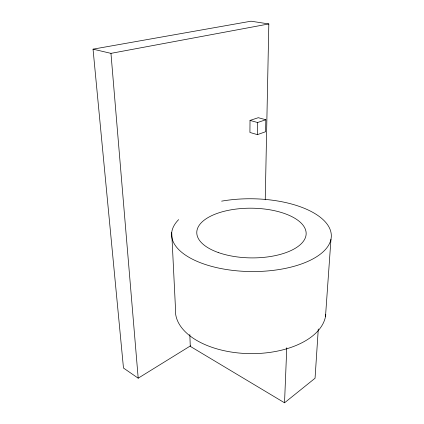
<?xml version="1.0" encoding="UTF-8"?>
<svg xmlns="http://www.w3.org/2000/svg" width="424" height="424" viewBox="0 0 424 424"><rect width="100%" height="100%" fill="white"/><g stroke="black" fill="none" stroke-linecap="round" stroke-linejoin="round"><path stroke-width="0.64" d="M250.022 120.416L249.916 132.452L257.41 134.641L265.599 131.737L265.837 119.738L258.296 117.697L250.022 120.416L257.585 122.51L265.837 119.738M257.41 134.641L257.585 122.51M265.233 199.778L268.827 23.945L251.024 21.2L93.042 49.163L123.479 368.043L138.192 378.181L190.551 345.814M189.825 334.504L190.286 346.36L284.531 402.8L286.767 347.754M318.286 329.008L315.053 378.24L284.531 402.8M325.505 316.442L330.959 239.337M93.042 49.163L110.961 53.36L268.827 23.945M110.961 53.36L138.192 378.181M171.731 232.591L175.499 308.873A75.249 42.167 0.7 0 0 246.757 353.547A75.249 42.167 0.7 0 0 325.786 314.486M221.625 201.151A79.855 36.395 0.6 0 1 330.805 231.679A79.855 36.395 0.6 0 1 239.231 271.026A79.855 36.395 0.6 0 1 178.642 219.621M218.19 252.497A54.696 24.852 0.6 0 0 305.688 236.746A54.696 24.852 0.6 0 0 230.502 209.922A54.696 24.852 0.6 0 0 218.19 252.497"/></g></svg>
